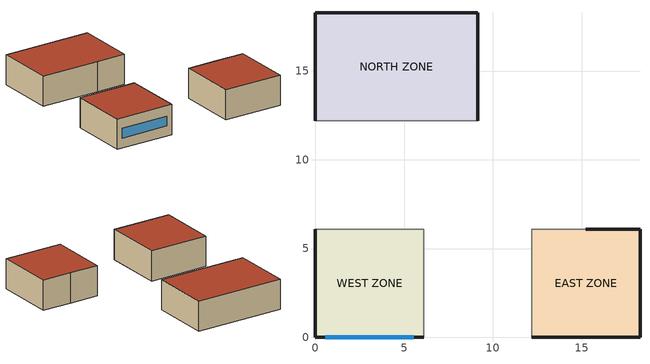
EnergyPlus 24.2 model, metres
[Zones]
WEST ZONE
 floor outside (FLOOR SLAB 8 IN): 0,0 0,6.1 6.1,6.1 6.1,0 z0
 wall outside (EXTWALL80): 0,6.1 0,0 6.1,0 z0:3.05
 wall to NORTH ZONE (PARTITION06): 6.1,6.1 0,6.1 z0:3.05
 wall to EAST ZONE (PARTITION06): 6.1,0 6.1,6.1 z0:3.05
 window (WIN-CON-LIGHT): 0.55,0 5.55,0 z1:2
 roof outside (ROOF34): 0,6.1 0,0 6.1,0 6.1,6.1 z3.05
EAST ZONE
 floor outside (FLOOR SLAB 8 IN): 12.19,0 12.19,6.1 18.29,6.1 18.29,0 z0
 wall outside (EXTWALL80): 12.19,0 18.29,0 18.29,6.1 15.24,6.1 z0:3.05
 wall to NORTH ZONE (PARTITION06): 15.24,6.1 12.19,6.1 z0:3.05
 roof outside (ROOF34): 12.19,6.1 12.19,0 18.29,0 18.29,6.1 z3.05
NORTH ZONE
 floor outside (FLOOR SLAB 8 IN): 0,12.19 0,18.29 9.14,18.29 9.14,12.19 z0
 wall outside (EXTWALL80): 9.14,12.19 9.14,18.29 0,18.29 0,12.19 z0:3.05
 roof outside (ROOF34): 0,18.29 0,12.19 9.14,12.19 9.14,18.29 z3.05
[Building]
NONE: Loads convergence tolerance value=0.04; Maximum number of warmup days=25; Minimum number of warmup days=6; North axis=0; Solar distribution=FullInteriorAndExterior; Temperature convergence tolerance value=0.4; Terrain=Suburbs
[Site:GroundTemperature:BuildingSurface]
22.03, 22.03, 22.13, 22.3, 22.43, 22.52, 22.62, 22.77, 22.78, 22.55, 22.44, 22.2
[Site:Location]
Miami Intl Ap FL USA WMO=722020: Elevation=11; Latitude=25.82; Longitude=-80.3; Time zone=-5
[SizingPeriod:DesignDay] Barometric pressure=101217; Day of month=21; Daylight saving time indicator=No; Humidity condition type=WetBulb; Rain indicator=No; Snow indicator=No; Solar model indicator=ASHRAEClearSky
Name | Daily dry bulb temperature range | Day type | Maximum dry bulb temperature | Month | Sky clearness | Wetbulb or dewpoint at maximum dry bulb | Wind direction | Wind speed
Miami Intl Ap Ann Clg .4% Condns DB=>MWB | 6.7 | SummerDesignDay | 33.2 | 7 | 1 | 25.3 | 140 | 4.5
Miami Intl Ap Ann Htg 99.6% Condns DB | 0 | WinterDesignDay | 8.7 | 1 | 0 | 8.7 | 340 | 3.8
[Construction]
EXTWALL80: A1 - 1 IN STUCCO, C4 - 4 IN COMMON BRICK, B5 - 1 IN DENSE INSULATION, E1 - 3 / 4 IN PLASTER OR GYP BOARD
FLOOR SLAB 8 IN: C10 - 8 IN HW CONCRETE, CP02 CARPET PAD
PARTITION06: E1 - 3 / 4 IN PLASTER OR GYP BOARD, C6 - 8 IN CLAY TILE, E1 - 3 / 4 IN PLASTER OR GYP BOARD
ROOF34: E2 - 1 / 2 IN SLAG OR STONE, E3 - 3 / 8 IN FELT AND MEMBRANE, B6 - 4 IN DENSE INSULATION, C12 - 2 IN HW CONCRETE
WIN-CON-LIGHT: WIN-LAY-GLASS-LIGHT
[Material] Thermal absorptance=0.9
Name | Conductivity | Density | Roughness | Solar absorptance | Specific heat | Thickness | Visible absorptance
A1 - 1 IN STUCCO | 0.691831 | 1858.142 | Smooth | 0.92 | 836.8 | 0.0253898 | 0.92
B5 - 1 IN DENSE INSULATION | 0.0432394 | 91.30524 | VeryRough | 0.5 | 836.8 | 0.0253898 | 0.5
B6 - 4 IN DENSE INSULATION | 0.0432394 | 91.30524 | VeryRough | 0.5 | 836.8 | 0.101559 | 0.5
C4 - 4 IN COMMON BRICK | 0.726422 | 1922.216 | Rough | 0.76 | 836.8 | 0.101498 | 0.76
C6 - 8 IN CLAY TILE | 0.570761 | 1121.292 | Smooth | 0.82 | 836.8 | 0.203302 | 0.82
C10 - 8 IN HW CONCRETE | 1.729577 | 2242.585 | MediumRough | 0.65 | 836.8 | 0.203302 | 0.65
C12 - 2 IN HW CONCRETE | 1.729577 | 2242.585 | MediumRough | 0.65 | 836.8 | 0.0509016 | 0.65
E1 - 3 / 4 IN PLASTER OR GYP BOARD | 0.726422 | 1601.846 | Smooth | 0.92 | 836.8 | 0.01905 | 0.92
E2 - 1 / 2 IN SLAG OR STONE | 1.435549 | 881.0155 | Rough | 0.55 | 1673.6 | 0.0127102 | 0.55
E3 - 3 / 8 IN FELT AND MEMBRANE | 0.190253 | 1121.292 | Rough | 0.75 | 1673.6 | 0.00954024 | 0.75
[Material:NoMass]
CP02 CARPET PAD: Roughness=VeryRough; Solar absorptance=0.7; Thermal absorptance=0.9; Thermal resistance=0.21648; Visible absorptance=0.7
[WindowMaterial:Glazing]
WIN-LAY-GLASS-LIGHT: Back side infrared hemispherical emissivity=0.84; Back side solar reflectance at normal incidence=0.031; Back side visible reflectance at normal incidence=0.05; Conductivity=0.9; Front side infrared hemispherical emissivity=0.84; Front side solar reflectance at normal incidence=0.031; Front side visible reflectance at normal incidence=0.05; Infrared transmittance at normal incidence=0; Optical data type=SpectralAverage; Solar transmittance at normal incidence=0.9; Thickness=0.003; Visible transmittance at normal incidence=0.9
[Coil:Cooling:DX:SingleSpeed] 2023 rated evaporator fan power per volume flow rate=934.4; Availability schedule=CoolingCoilAvailSched; Gross rated cooling cop=3
Name | Energy input ratio function of flow fraction curve | Energy input ratio function of temperature curve | Gross rated sensible heat ratio | Gross rated total cooling capacity | Part load fraction correlation curve | Rated air flow rate | Total cooling capacity function of flow fraction curve | Total cooling capacity function of temperature curve
Zone1PTHPDXCoolCoil | HPACEIRFFF | HPACEIRFT | 0.75 | 8750 | HPACPLFFPLR | 0.5 | HPACCoolCapFFF | HPACCoolCapFT
Zone2PTHPDXCoolCoil | HPACEIRFFF2 | HPACEIRFT2 | Autosize | Autosize | HPACPLFFPLR2 | Autosize | HPACCoolCapFFF2 | HPACCoolCapFT2
Zone3PTHPDXCoolCoil | HPACEIRFFF3 | HPACEIRFT3 | Autosize | Autosize | HPACPLFFPLR3 | Autosize | HPACCoolCapFFF3 | HPACCoolCapFT3
[Coil:Heating:DX:SingleSpeed] 2023 rated supply fan power per volume flow rate=934.4; Availability schedule=HeatingCoilAvailSched; Crankcase heater capacity=200; Defrost control=Timed; Defrost strategy=Resistive; Defrost time period fraction=0.166667; Gross rated heating cop=2.75; Maximum outdoor dry bulb temperature for crankcase heater operation=10; Maximum outdoor dry bulb temperature for defrost operation=5; Resistive defrost heater capacity=20000
Name | Energy input ratio function of flow fraction curve | Energy input ratio function of temperature curve | Gross rated heating capacity | Heating capacity function of flow fraction curve | Heating capacity function of temperature curve | Minimum outdoor dry bulb temperature for compressor operation | Part load fraction correlation curve | Rated air flow rate
Zone1PTHPDXHeatCoil | HPACHeatEIRFFF | HPACHeatEIRFT | 10000 | HPACHeatCapFFF | HPACHeatCapFT | 2 | HPACCOOLPLFFPLR | 0.6
Zone2PTHPDXHeatCoil | HPACHeatEIRFFF2 | HPACHeatEIRFT2 | Autosize | HPACHeatCapFFF2 | HPACHeatCapFT2 | 2 | HPACCOOLPLFFPLR2 | Autosize
Zone3PTHPDXHeatCoil | HPACHeatEIRFFF3 | HPACHeatEIRFT | Autosize | HPACHeatCapFFF3 | HPACHeatCapFT3 |  | HPACCOOLPLFFPLR3 | Autosize
[Coil:Heating:Electric] Availability schedule=HeatingCoilAvailSched; Efficiency=1; Nominal capacity=Autosize
Zone1PTHPSupHeater; Zone2PTHPSupHeater; Zone3PTHPSupHeater
[DesignSpecification:OutdoorAir] Outdoor air flow per person=0.00944; Outdoor air flow per zone=0; Outdoor air flow per zone floor area=0; Outdoor air method=Flow/Person
SZ DSOA EAST ZONE; SZ DSOA NORTH ZONE; SZ DSOA WEST ZONE
[ElectricEquipment] Design level calculation method=EquipmentLevel; Fraction latent=0; Fraction lost=0; Fraction radiant=0.3; Schedule=OFFICE EQUIP
Name | Design level | Zone or zonelist or space or spacelist
EAST ZONE ElecEq 1 | 464.375 | EAST ZONE
NORTH ZONE ElecEq 1 | 2928.751 | NORTH ZONE
WEST ZONE ElecEq 1 | 1928.751 | WEST ZONE
[Fan:ConstantVolume]
Zone3PTHPFan: Availability schedule=FanAndCoilAvailSched; Fan total efficiency=0.5; Maximum flow rate=Autosize; Motor efficiency=0.9; Motor in airstream fraction=1; Pressure rise=75
[Fan:OnOff] Availability schedule=FanAndCoilAvailSched; Fan total efficiency=0.5; Motor efficiency=0.9; Motor in airstream fraction=1; Pressure rise=75
Name | Fan efficiency ratio function of speed ratio curve | Fan power ratio function of speed ratio curve | Maximum flow rate
Zone1PTHPFan | FanEffRatioCurve | FanPowerRatioCurve | 0.6
Zone2PTHPFan |  |  | Autosize
[Lights] Design level calculation method=LightingLevel; End use subcategory=GeneralLights; Fraction radiant=0.2; Fraction replaceable=0; Fraction visible=0.2; Return air fraction=0; Schedule=OFFICE LIGHTING
Name | Lighting level | Zone or zonelist or space or spacelist
EAST ZONE Lights 1 | 878.6252 | EAST ZONE
NORTH ZONE Lights 1 | 878.6252 | NORTH ZONE
WEST ZONE Lights 1 | 1878.63 | WEST ZONE
[People] Activity level schedule=Activity Sch; Air velocity schedule=Air Velo Sch; Carbon dioxide generation rate=3.82e-08; Clothing insulation calculation method=ClothingInsulationSchedule; Clothing insulation schedule=Clothing Sch; Fraction radiant=0.3; Mean radiant temperature calculation type=EnclosureAveraged; Number of people calculation method=People; Number of people schedule=OFFICE OCCUPANCY; Thermal comfort model 1 type=Fanger; Work efficiency schedule=Work Eff Sch
Name | Number of people | Zone or zonelist or space or spacelist
EAST ZONE | 5 | EAST ZONE
NORTH ZONE | 4 | NORTH ZONE
WEST ZONE | 3 | WEST ZONE
[Sizing:Plant]
Hot Water Loop: Design loop exit temperature=82; Loop design temperature difference=11; Loop type=Heating
[Sizing:Zone] Account for dedicated outdoor air system=No; Cooling design air flow method=DesignDay; Cooling design air flow rate=0; Dedicated outdoor air high setpoint temperature for design=Autosize; Dedicated outdoor air low setpoint temperature for design=Autosize; Dedicated outdoor air system control strategy=NeutralSupplyAir; Heating design air flow method=DesignDay; Heating design air flow rate=0; Zone cooling design supply air humidity ratio=0.008; Zone cooling design supply air temperature=12; Zone cooling design supply air temperature input method=SupplyAirTemperature; Zone cooling sizing factor=0; Zone heating design supply air humidity ratio=0.008; Zone heating design supply air temperature=50; Zone heating design supply air temperature input method=SupplyAirTemperature; Zone heating sizing factor=0
Name | Design specification outdoor air object
WEST ZONE | SZ DSOA WEST ZONE
EAST ZONE | SZ DSOA EAST ZONE
NORTH ZONE | SZ DSOA NORTH ZONE
[ThermostatSetpoint:DualSetpoint]
DualSetPoint: Cooling setpoint temperature schedule=Cooling Setpoints; Heating setpoint temperature schedule=Heating Setpoints
[ThermostatSetpoint:SingleCooling]
Cooling Setpoint: Setpoint temperature schedule=Cooling Setpoints
[ThermostatSetpoint:SingleHeating]
Heating Setpoint: Setpoint temperature schedule=Heating Setpoints
[Zone] Ceiling height=Autocalculate; Multiplier=1; Type=1; Volume=Autocalculate
EAST ZONE; NORTH ZONE; WEST ZONE
[ZoneControl:Thermostat]
Name | Zone or zonelist | Control 1 | Control type schedule | Control 2
Zone 1 Thermostat | WEST ZONE | DualSetPoint | West Zone Control Type Sched
Zone 2 Thermostat | EAST ZONE | Heating Setpoint | Other Zone Control Type Sched | Cooling Setpoint
Zone 3 Thermostat | NORTH ZONE | Heating Setpoint | Other Zone Control Type Sched | Cooling Setpoint
[Zone equipment]
WEST ZONE: Zone1PTHP
EAST ZONE: Zone2PTHP
NORTH ZONE: Zone3PTHP
[ZoneHVAC:PackagedTerminalHeatPump] Availability schedule=FanAndCoilAvailSched; Cooling convergence tolerance=0.001; Heating convergence tolerance=0.001; Maximum outdoor dry bulb temperature for supplemental heater operation=10
Name | Cooling coil | Cooling outdoor air flow rate | Cooling supply air flow rate | Fan placement | Heating coil | Heating outdoor air flow rate | Heating supply air flow rate | Maximum supply air temperature from supplemental heater | No load outdoor air flow rate | Supplemental heating coil | Supply air fan | Supply air fan operating mode schedule | No load supply air flow rate
Zone1PTHP | Zone1PTHPDXCoolCoil | 0.028 | 0.5 | BlowThrough | Zone1PTHPDXHeatCoil | 0.0233 | 0.6 | 50 | 0.0186 | Zone1PTHPSupHeater | Zone1PTHPFan | ConstantFanSch
Zone2PTHP | Zone2PTHPDXCoolCoil | Autosize | Autosize | BlowThrough | Zone2PTHPDXHeatCoil | Autosize | Autosize | Autosize | Autosize | Zone2PTHPSupHeater | Zone2PTHPFan | CyclingFanSch | Autosize
Zone3PTHP | Zone3PTHPDXCoolCoil | Autosize | Autosize | DrawThrough | Zone3PTHPDXHeatCoil | Autosize | Autosize | Autosize | Autosize | Zone3PTHPSupHeater | Zone3PTHPFan | ConstantFanSch | Autosize
[ZoneInfiltration:DesignFlowRate] Constant term coefficient=0; Design flow rate calculation method=Flow/Zone; Schedule=INFIL-SCH; Temperature term coefficient=0; Velocity squared term coefficient=0; Velocity term coefficient=0.2237
Name | Design flow rate | Zone or zonelist or space or spacelist
EAST ZONE Infil 1 | 0.04 | EAST ZONE
NORTH ZONE Infil 1 | 0 | NORTH ZONE
WEST ZONE Infil 1 | 0 | WEST ZONE
[Schedule:Compact]
Activity Sch: Through: 12/31, For: AllDays, Until: 24:00, 131.8
Air Velo Sch: Through: 3/31, For: AllDays, Until: 24:00, 0.15, Through: 9/30, For: AllDays, Until: 24:00, 0.25, Through: 12/31, For: AllDays, Until: 24:00, 0.15
Clothing Sch: Through: 3/31, For: AllDays, Until: 24:00, 0.5, Through: 9/30, For: AllDays, Until: 24:00, 0.9, Through: 12/31, For: AllDays, Until: 24:00, 0.5
ConstantFanSch; CoolingCoilAvailSched; FanAndCoilAvailSched; HeatingCoilAvailSched: Through: 12/31, For: AllDays, Until: 24:00, 1
Cooling Setpoints: Through: 12/31, For: AllDays, Until: 24:00, 23.5
CyclingFanSch: Through: 12/31, For: AllDays, Until: 24:00, 0
Heating Setpoints: Through: 12/31, For: AllDays, Until: 24:00, 22.5
INFIL-SCH: Through: 3/31, For: AllDays, Until: 24:00, 1, Through: 10/31, For: AllDays, Until: 24:00, 0, Through: 12/31, For: AllDays, Until: 24:00, 1
OFFICE EQUIP: Through: 12/31, For: WeekDays SummerDesignDay, Until: 8:00, 0, Until: 18:00, 1, Until: 24:00, 0, For: WinterDesignDay, Until: 8:00, 0, Until: 18:00, 1, Until: 24:00, 0, For: AllOtherDays, Until: 24:00, 0
OFFICE LIGHTING: Through: 12/31, For: WeekDays SummerDesignDay, Until: 6:00, 0.05, Until: 7:00, 0.2, Until: 17:00, 1, Until: 18:00, 0.5, Until: 24:00, 0.05, For: WinterDesignDay, Until: 6:00, 0.05, Until: 7:00, 0.2, Until: 17:00, 1, Until: 18:00, 0.5, Until: 24:00, 0.05, For: AllOtherDays, Until: 24:00, 0.05
OFFICE OCCUPANCY: Through: 12/31, For: WeekDays SummerDesignDay, Until: 6:00, 0, Until: 7:00, 0.1, Until: 8:00, 0.5, Until: 12:00, 1, Until: 13:00, 0.5, Until: 16:00, 1, Until: 17:00, 0.5, Until: 18:00, 0.1, Until: 24:00, 0, For: WinterDesignDay, Until: 6:00, 0, Until: 7:00, 0.1, Until: 8:00, 0.5, Until: 12:00, 1, Until: 13:00, 0.5, Until: 16:00, 1, Until: 17:00, 0.5, Until: 18:00, 0.1, Until: 24:00, 0, For:AllOtherDays, Until: 24:00, 0
Other Zone Control Type Sched: Through: 3/31, For: AllDays, Until: 24:00, 1, Through: 9/30, For: AllDays, Until: 24:00, 2, Through: 12/31, For: AllDays, Until: 24:00, 1
West Zone Control Type Sched: Through: 12/31, For: AllDays, Until: 24:00, 4
Work Eff Sch: Through: 12/31, For: AllDays, Until: 24:00, 0.2
[Table:IndependentVariable]
FanEffRatioCurve_IndependentVariable1: Constant, Cubic, 1.5, 0.5, Dimensionless, 0, 0.1, 0.2, 0.3, 0.4, 0.5, 0.6, 0.7, 0.8, 0.9, 1, 1.1, 1.2, 1.3, 1.4, 1.5
FanPowerRatioCurve_IndependentVariable1: Linear, Cubic, 1.5, 0, Dimensionless, 0, 0.2, 0.4, 0.6, 0.8, 1, 1.25, 1.5
HPACCOOLPLFFPLR2_IndependentVariable1: Linear, Cubic, 1, 0, Dimensionless, 0, 1
HPACCOOLPLFFPLR3_IndependentVariable1; HPACPLFFPLR2_IndependentVariable1: Constant, Cubic, 1, 0, Dimensionless, 0, 0.5, 1
HPACCOOLPLFFPLR_IndependentVariable1; HPACPLFFPLR_IndependentVariable1: Constant, Linear, 1, 0, Dimensionless, 0, 1
HPACCoolCapFFF2_IndependentVariable1; HPACCoolCapFFF_IndependentVariable1: Constant, Cubic, 1.5, 0.5, Dimensionless, 0, 1, 1.5
HPACCoolCapFFF3_IndependentVariable1: Constant, Linear, 1.5, 0.5, Dimensionless, 0, 1.5
HPACCoolCapFT2_IndependentVariable1: Linear, Cubic, 23.88889, 12.77778, 19.44449, Temperature, 12.77778, 15, 18, 19.44449, 21, 23.88889
HPACCoolCapFT2_IndependentVariable2; HPACCoolCapFT3_IndependentVariable2: Linear, Cubic, 46.11111, 18, 35, Temperature, 18, 24, 30, 35, 36, 41, 46.11111
HPACCoolCapFT3_IndependentVariable1: Linear, Cubic, 23.88889, 12.77778, 19.44449, Temperature, 12.77778, 15, 18, 19.4445, 21, 23.88889
HPACCoolCapFT_IndependentVariable1: Constant, Cubic, 23.88889, 12.77778, 19.44449, Temperature, 12.77778, 15, 18, 19.44449, 21, 23.88889
HPACCoolCapFT_IndependentVariable2: Constant, Cubic, 46.11111, 18, 35, Temperature, 18, 24, 30, 35, 36, 41, 46.11111
HPACEIRFFF2_IndependentVariable1; HPACHeatCapFFF2_IndependentVariable1: Constant, Cubic, 1.5, 0.5, Dimensionless, 0, 0.5, 1, 1.5
HPACEIRFFF3_IndependentVariable1; HPACHeatCapFFF3_IndependentVariable1: Constant, Linear, 1.5, 0.5, Dimensionless, 0, 0.5, 1, 1.5
HPACEIRFFF_IndependentVariable1; HPACHeatCapFFF_IndependentVariable1: Linear, Cubic, 1.5, 0.5, Dimensionless, 0, 0.5, 1, 1.5
HPACEIRFT2_IndependentVariable1: Linear, Cubic, 23.88889, 12.77778, 19.44449, Temperature, 12.77778, 15, 18.3, 21.7, 23.88889
HPACEIRFT2_IndependentVariable2: Linear, Cubic, 46.11111, 18, 35, Temperature, 18, 24, 30, 36, 42, 46.11111
HPACEIRFT3_IndependentVariable1: Constant, Cubic, 23.88889, 12.77778, 19.44449, Temperature, 12.77778, 15, 18.3, 21.7, 23.88889
HPACEIRFT3_IndependentVariable2: Constant, Cubic, 46.11111, 18, 35, Temperature, 18, 24, 30, 36, 42, 46.11111
HPACEIRFT_IndependentVariable1: 1, LookupTable.csv, 2, Constant, Cubic, 23.88889, 12.77778, 19.44449, Temperature
HPACEIRFT_IndependentVariable2: 2, LookupTable.csv, 2, Constant, Cubic, 46.11111, 18, 35, Temperature
HPACHeatCapFT2_IndependentVariable1: Linear, Cubic, 20, -20, Temperature, -20, -10, 0, 10, 20, 30
HPACHeatCapFT3_IndependentVariable1: Constant, Linear, 20, -20, Temperature, -20, -10, 0, 10, 20, 30
HPACHeatCapFT_IndependentVariable1; HPACHeatEIRFT_IndependentVariable1: Constant, Cubic, 20, -20, Temperature, -20, -10, 0, 10, 20, 30
HPACHeatEIRFFF2_IndependentVariable1: Constant, Cubic, 1, 0, Dimensionless, 0, 0.25, 0.5, 0.75, 1
HPACHeatEIRFFF3_IndependentVariable1: Linear, Cubic, 1, 0, Dimensionless, 0, 0.25, 0.5, 0.75, 1
HPACHeatEIRFFF_IndependentVariable1: Constant, Linear, 1, 0, Dimensionless, 0, 0.25, 0.5, 0.75, 1
HPACHeatEIRFT2_IndependentVariable1: Constant, Cubic, 20, -20, Temperature, -20, -10, 0, 10, 20
HPACPLFFPLR3_IndependentVariable1: Linear, Cubic, 1, 0, Dimensionless, 0, 0.5, 1
[Table:IndependentVariableList]
FanEffRatioCurve_IndependentVariableList: FanEffRatioCurve_IndependentVariable1
FanPowerRatioCurve_IndependentVariableList: FanPowerRatioCurve_IndependentVariable1
HPACCOOLPLFFPLR2_IndependentVariableList: HPACCOOLPLFFPLR2_IndependentVariable1
HPACCOOLPLFFPLR3_IndependentVariableList: HPACCOOLPLFFPLR3_IndependentVariable1
HPACCOOLPLFFPLR_IndependentVariableList: HPACCOOLPLFFPLR_IndependentVariable1
HPACCoolCapFFF2_IndependentVariableList: HPACCoolCapFFF2_IndependentVariable1
HPACCoolCapFFF3_IndependentVariableList: HPACCoolCapFFF3_IndependentVariable1
HPACCoolCapFFF_IndependentVariableList: HPACCoolCapFFF_IndependentVariable1
HPACCoolCapFT2_IndependentVariableList: HPACCoolCapFT2_IndependentVariable1, HPACCoolCapFT2_IndependentVariable2
HPACCoolCapFT3_IndependentVariableList: HPACCoolCapFT3_IndependentVariable1, HPACCoolCapFT3_IndependentVariable2
HPACCoolCapFT_IndependentVariableList: HPACCoolCapFT_IndependentVariable1, HPACCoolCapFT_IndependentVariable2
HPACEIRFFF2_IndependentVariableList: HPACEIRFFF2_IndependentVariable1
HPACEIRFFF3_IndependentVariableList: HPACEIRFFF3_IndependentVariable1
HPACEIRFFF_IndependentVariableList: HPACEIRFFF_IndependentVariable1
HPACEIRFT2_IndependentVariableList: HPACEIRFT2_IndependentVariable1, HPACEIRFT2_IndependentVariable2
HPACEIRFT3_IndependentVariableList: HPACEIRFT3_IndependentVariable1, HPACEIRFT3_IndependentVariable2
HPACEIRFT_IndependentVariableList: HPACEIRFT_IndependentVariable1, HPACEIRFT_IndependentVariable2
HPACHeatCapFFF2_IndependentVariableList: HPACHeatCapFFF2_IndependentVariable1
HPACHeatCapFFF3_IndependentVariableList: HPACHeatCapFFF3_IndependentVariable1
HPACHeatCapFFF_IndependentVariableList: HPACHeatCapFFF_IndependentVariable1
HPACHeatCapFT2_IndependentVariableList: HPACHeatCapFT2_IndependentVariable1
HPACHeatCapFT3_IndependentVariableList: HPACHeatCapFT3_IndependentVariable1
HPACHeatCapFT_IndependentVariableList: HPACHeatCapFT_IndependentVariable1
HPACHeatEIRFFF2_IndependentVariableList: HPACHeatEIRFFF2_IndependentVariable1
HPACHeatEIRFFF3_IndependentVariableList: HPACHeatEIRFFF3_IndependentVariable1
HPACHeatEIRFFF_IndependentVariableList: HPACHeatEIRFFF_IndependentVariable1
HPACHeatEIRFT2_IndependentVariableList: HPACHeatEIRFT2_IndependentVariable1
HPACHeatEIRFT_IndependentVariableList: HPACHeatEIRFT_IndependentVariable1
HPACPLFFPLR2_IndependentVariableList: HPACPLFFPLR2_IndependentVariable1
HPACPLFFPLR3_IndependentVariableList: HPACPLFFPLR3_IndependentVariable1
HPACPLFFPLR_IndependentVariableList: HPACPLFFPLR_IndependentVariable1
[Table:Lookup]
FanEffRatioCurve: FanEffRatioCurve_IndependentVariableList, 1, 0.3, Dimensionless, 0.338568, 0.496712, 0.627567, 0.733698, 0.817673, 0.882059, 0.929421, 0.962327, 0.983343, 0.995035, 0.99997, 1.000715, 0.999837, 0.999901, 1.003475, 1.013124
FanPowerRatioCurve: FanPowerRatioCurve_IndependentVariableList, Dimensionless, 0, 0.008, 0.064, 0.216, 0.512, 1, 1.953125, 3.357
HPACCOOLPLFFPLR: HPACCOOLPLFFPLR_IndependentVariableList, 1, 0.75, Dimensionless, 0.75, 1
HPACCOOLPLFFPLR2: HPACCOOLPLFFPLR2_IndependentVariableList, 1, 0.75, Dimensionless, 0.75, 1
HPACCOOLPLFFPLR3: HPACCOOLPLFFPLR3_IndependentVariableList, 1, 0.75, Dimensionless, 0.75, 0.875, 1
HPACCoolCapFFF: HPACCoolCapFFF_IndependentVariableList, 1.5, 0.8, Dimensionless, 0.8, 1, 1.1
HPACCoolCapFFF2: HPACCoolCapFFF2_IndependentVariableList, 1.5, 0.8, Dimensionless, 0.8, 1, 1.1
HPACCoolCapFFF3: HPACCoolCapFFF3_IndependentVariableList, 1.5, 0.8, Dimensionless, 0.8, 1.1
HPACCoolCapFT: HPACCoolCapFT_IndependentVariableList, 40000, 0, AutomaticWithDivisor, Dimensionless, 24421.7, 22779.7, 21147.2, 19794, 19524.2, 18178.8, 16810.4, 25997.4, 24352.2, 22716.4, 21360.5, 21090.1, 19742.1, 18370.8, 28392.3, 26742.7, 25102.6, 23743.1, 23471.9, 22120.3, 20745.3, 29655.2, 28003.5, 26361.3, 25000, 24728.5, 23375.1, 21998.4, 31095, 29441, 27796.5, 26433.3, 26161.5, 24806.1, 23427.5, 33988.3, 32330.2, 30681.5, 29314.8, 29042.2, 27683.4, 26301.1
HPACCoolCapFT2: HPACCoolCapFT2_IndependentVariableList, 40000, 0, AutomaticWithDivisor, Dimensionless, 24421.7, 22779.7, 21147.2, 19794, 19524.2, 18178.8, 16810.4, 25997.4, 24352.2, 22716.4, 21360.5, 21090.1, 19742.1, 18370.8, 28392.3, 26742.7, 25102.6, 23743.1, 23471.9, 22120.3, 20745.3, 29655.2, 28003.5, 26361.3, 25000, 24728.5, 23375.1, 21998.4, 31095, 29441, 27796.5, 26433.3, 26161.5, 24806.1, 23427.5, 33988.3, 32330.2, 30681.5, 29314.8, 29042.2, 27683.4, 26301.1
HPACCoolCapFT3: HPACCoolCapFT3_IndependentVariableList, AutomaticWithDivisor, Dimensionless, 24421.7, 22779.7, 21147.2, 19794, 19524.2, 18178.8, 16810.4, 25997.4, 24352.2, 22716.4, 21360.5, 21090.1, 19742.1, 18370.8, 28392.3, 26742.7, 25102.6, 23743.1, 23471.9, 22120.3, 20745.3, 29655.2, 28003.5, 26361.3, 25000, 24728.5, 23375.1, 21998.4, 31095, 29441, 27796.5, 26433.3, 26161.5, 24806.1, 23427.5, 33988.3, 32330.2, 30681.5, 29314.8, 29042.2, 27683.4, 26301.1
HPACEIRFFF: HPACEIRFFF_IndependentVariableList, 1.5, 0, Dimensionless, 1.1552, 1.0712, 1, 0.9416
HPACEIRFFF2: HPACEIRFFF2_IndependentVariableList, 1.5, 0, Dimensionless, 1.1552, 1.0712, 1, 0.9416
HPACEIRFFF3: HPACEIRFFF3_IndependentVariableList, 1.5, 0, Dimensionless, 1.1552, 1.0712, 1, 0.9416
HPACEIRFT: 3, LookupTable.csv, 2, HPACEIRFT_IndependentVariableList, Dimensionless
HPACEIRFT2: HPACEIRFT2_IndependentVariableList, Dimensionless, 0.750374, 0.834786, 0.95073, 1.09821, 1.27722, 1.41807, 0.760275, 0.83498, 0.941217, 1.07899, 1.24829, 1.3825, 0.763613, 0.823902, 0.915724, 1.03908, 1.19397, 1.3183, 0.752843, 0.798281, 0.875251, 0.983754, 1.12379, 1.23794, 0.73828, 0.774156, 0.841565, 0.940506, 1.07098, 1.17858
HPACEIRFT3: HPACEIRFT3_IndependentVariableList, AutomaticWithDivisor, Dimensionless, 0.750374, 0.834786, 0.95073, 1.09821, 1.27722, 1.41807, 0.760275, 0.83498, 0.941217, 1.07899, 1.24829, 1.3825, 0.763613, 0.823902, 0.915724, 1.03908, 1.19397, 1.3183, 0.752843, 0.798281, 0.875251, 0.983754, 1.12379, 1.23794, 0.73828, 0.774156, 0.841565, 0.940506, 1.07098, 1.17858
HPACHeatCapFFF: HPACHeatCapFFF_IndependentVariableList, Dimensionless, 0.84, 0.92, 1, 1.08
HPACHeatCapFFF2: HPACHeatCapFFF2_IndependentVariableList, Dimensionless, 0.84, 0.92, 1, 1.08
HPACHeatCapFFF3: HPACHeatCapFFF3_IndependentVariableList, Dimensionless, 0.84, 0.92, 1, 1.08
HPACHeatCapFT: HPACHeatCapFT_IndependentVariableList, Dimensionless, 0.237719, 0.493858, 0.758746, 1.053377, 1.398746, 1.815849
HPACHeatCapFT2: HPACHeatCapFT2_IndependentVariableList, Dimensionless, 0.237719, 0.493858, 0.758746, 1.053377, 1.398746, 1.815849
HPACHeatCapFT3: HPACHeatCapFT3_IndependentVariableList, Dimensionless, 0.237719, 0.493858, 0.758746, 1.053377, 1.398746, 1.815849
HPACHeatEIRFFF: HPACHeatEIRFFF_IndependentVariableList, 1.5, 0, Dimensionless, 1.3824, 1.2772, 1.1784, 1.086, 1
HPACHeatEIRFFF2: HPACHeatEIRFFF2_IndependentVariableList, 1.5, 0, Dimensionless, 1.3824, 1.2772, 1.1784, 1.086, 1
HPACHeatEIRFFF3: HPACHeatEIRFFF3_IndependentVariableList, 1.5, 0, Dimensionless, 1.3824, 1.2772, 1.1784, 1.086, 1
HPACHeatEIRFT: HPACHeatEIRFT_IndependentVariableList, Dimensionless, 2.39469, 1.619991, 1.19248, 0.972459, 0.81996, 0.595015
HPACHeatEIRFT2: HPACHeatEIRFT2_IndependentVariableList, Dimensionless, 2.39469, 1.619991, 1.19248, 0.972459, 0.81996
HPACPLFFPLR: HPACPLFFPLR_IndependentVariableList, 1, 0.85, Dimensionless, 0.85, 1
HPACPLFFPLR2: HPACPLFFPLR2_IndependentVariableList, 1, 0.85, Dimensionless, 0.85, 0.925, 1
HPACPLFFPLR3: HPACPLFFPLR3_IndependentVariableList, 1, 0.85, Dimensionless, 0.85, 0.925, 1
